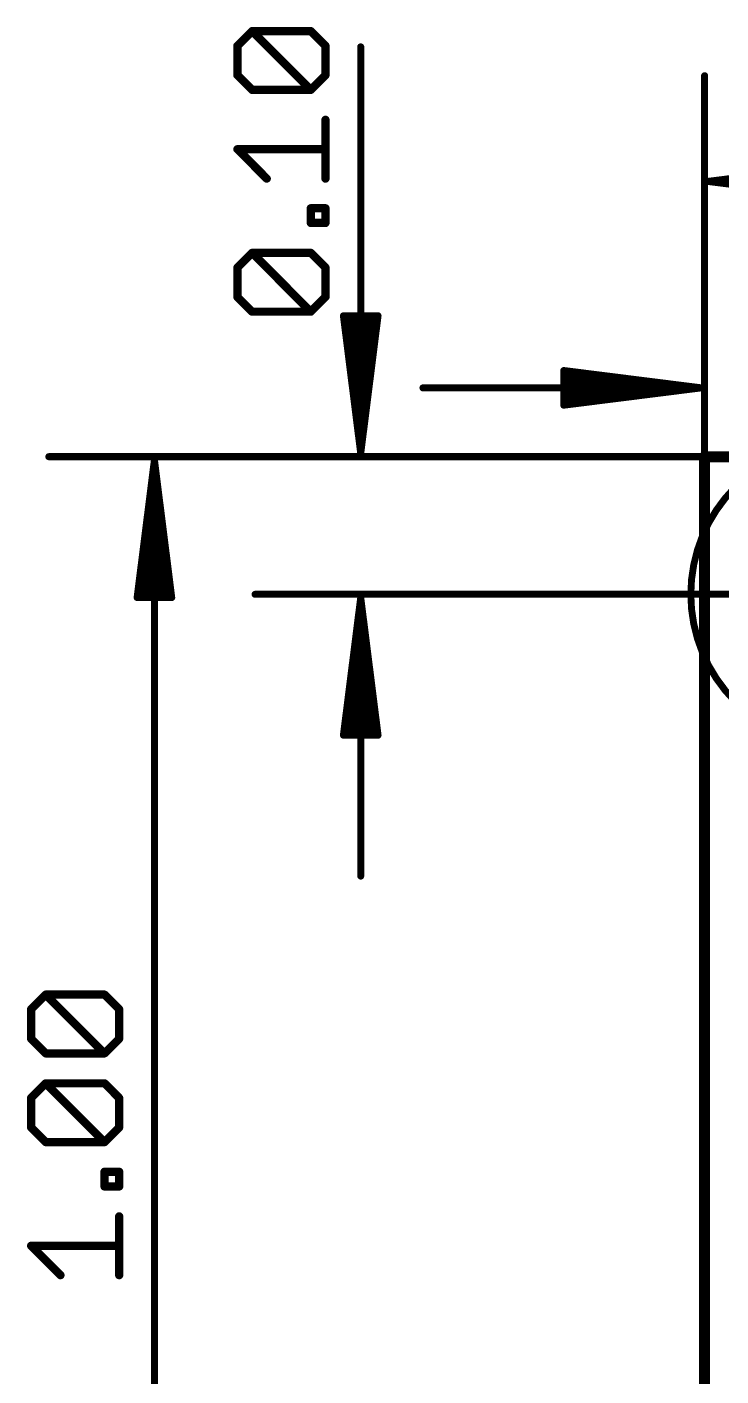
# Model space of a CAD drawing. Extents: x -37 to 70, y -13 to 33.
# Drawn here: x -12.51 to 0.3, y 8.43 to 33.33 of the extents above; entities that cross this region are included whole.
import ezdxf

# ---------------------------------------------------------------- set-up
doc = ezdxf.new("R2010")
doc.units = 0
for name, color, linetype in [('1', 12, 'CONTINUOUS'), ('16', 132, 'CONTINUOUS'), ('20', 53, 'CONTINUOUS'), ('39', 12, 'CONTINUOUS'), ('47', 253, 'CONTINUOUS')]:
    doc.layers.add(name, color=color, linetype=linetype)

msp = doc.modelspace()

# ---------------------------------------------------------------- linework, layer by layer
at = {"layer": '1', "const_width": 0.2032}
for points in [[(0, 25.4), (25.4, 25.4)], [(0, 0), (0, 25.4)]]:
    msp.add_lwpolyline(points, dxfattribs=at)
at = {"layer": '1', "const_width": 0.1016}
for points in [[(0, 25.4508, 1), (0, 25.3492)], [(0.0508, 25.4, 1), (-0.0508, 25.4)]]:
    msp.add_lwpolyline(points, format="xyb", dxfattribs=at)
at = {"layer": '16', "const_width": 0.2032}
for points in [[(25.4, 25.4), (0, 25.4)], [(0, 25.4), (0, 0)]]:
    msp.add_lwpolyline(points, dxfattribs=at)
at = {"layer": '16', "const_width": 0.1016}
for points in [[(0, 25.4508, 1), (0, 25.3492)], [(0.0508, 25.4, 1), (-0.0508, 25.4)]]:
    msp.add_lwpolyline(points, format="xyb", dxfattribs=at)
at = {"layer": '20', "const_width": 0.2032}
for points in [[(25.4, 25.4), (0, 25.4)], [(0, 25.4), (0, 0)]]:
    msp.add_lwpolyline(points, dxfattribs=at)
at = {"layer": '20', "const_width": 0.1016}
for points in [[(0, 25.4508, 1), (0, 25.3492)], [(0.0508, 25.4, 1), (-0.0508, 25.4)]]:
    msp.add_lwpolyline(points, format="xyb", dxfattribs=at)
at = {"layer": '39', "const_width": 0.127}
msp.add_lwpolyline([(2.54, 20.066, 1), (2.54, 25.654, 1), (2.54, 20.066)], format="xyb", dxfattribs=at)
at = {"layer": '47'}
for points, const_width in [([(-8.6277, 32.9826), (-8.3565, 33.2538)], 0.1524), ([(-8.3565, 33.2538), (-7.2719, 33.2538)], 0.1524), ([(-7.2719, 32.1691), (-8.3565, 33.2538)], 0.1524), ([(-7.2719, 33.2538), (-7.0007, 32.9826)], 0.1524), ([(-8.6277, 32.4403), (-8.6277, 32.9826)], 0.1524), ([(-7.0007, 32.9826), (-7.0007, 32.4403)], 0.1524), ([(-6.35, 25.465), (-6.35, 32.9628)], 0.13), ([(-8.3565, 32.1691), (-8.6277, 32.4403)], 0.1524), ([(-7.0007, 32.4403), (-7.2719, 32.1691)], 0.1524), ([(0, 25.4), (0, 32.43)], 0.13), ([(-7.2719, 32.1691), (-8.3565, 32.1691)], 0.1524), ([(-7.0007, 30.5319), (-7.0007, 31.6166)], 0.1524), ([(-8.0854, 30.5319), (-8.6277, 31.0743)], 0.1524), ([(-8.6277, 31.0743), (-7.0007, 31.0743)], 0.1524), ([(0.065, 30.48), (2.6, 30.7992)], 0.13), ([(0.065, 30.48), (2.6, 30.74)], 0.13), ([(0.065, 30.48), (2.6, 30.61)], 0.13), ([(25.335, 30.48), (0.065, 30.48)], 0.13), ([(2.6, 30.1608), (0.065, 30.48)], 0.13), ([(2.6, 30.35), (0.065, 30.48)], 0.13), ([(2.6, 30.22), (0.065, 30.48)], 0.13), ([(-7.2719, 29.7134), (-7.2719, 29.9845)], 0.1524), ([(-7.2719, 29.9845), (-7.0007, 29.9845)], 0.1524), ([(-7.0007, 29.9845), (-7.0007, 29.7134)], 0.1524), ([(-7.0007, 29.7134), (-7.2719, 29.7134)], 0.1524), ([(-8.6277, 28.8897), (-8.3565, 29.1609)], 0.1524), ([(-8.3565, 29.1609), (-7.2719, 29.1609)], 0.1524), ([(-7.2719, 28.0762), (-8.3565, 29.1609)], 0.1524), ([(-7.2719, 29.1609), (-7.0007, 28.8897)], 0.1524), ([(-8.6277, 28.3474), (-8.6277, 28.8897)], 0.1524), ([(-7.0007, 28.8897), (-7.0007, 28.3474)], 0.1524), ([(0, 22.86), (0, 28.62)], 0.13), ([(-8.3565, 28.0762), (-8.6277, 28.3474)], 0.1524), ([(-7.0007, 28.3474), (-7.2719, 28.0762)], 0.1524), ([(-7.2719, 28.0762), (-8.3565, 28.0762)], 0.1524), ([(-6.35, 25.465), (-6.6692, 28)], 0.13), ([(-6.6692, 28), (-6.0308, 28)], 0.13), ([(-6.35, 25.465), (-6.61, 28)], 0.13), ([(-6.35, 25.465), (-6.48, 28)], 0.13), ([(-6.0308, 28), (-6.35, 25.465)], 0.13), ([(-6.22, 28), (-6.35, 25.465)], 0.13), ([(-6.09, 28), (-6.35, 25.465)], 0.13), ([(-0.065, 26.67), (-2.6, 26.9892)], 0.13), ([(-2.6, 26.9892), (-2.6, 26.3508)], 0.13), ([(-0.065, 26.67), (-2.6, 26.93)], 0.13), ([(-0.065, 26.67), (-5.2, 26.67)], 0.13), ([(-0.065, 26.67), (-2.6, 26.8)], 0.13), ([(-2.6, 26.3508), (-0.065, 26.67)], 0.13), ([(-2.6, 26.54), (-0.065, 26.67)], 0.13), ([(-2.6, 26.41), (-0.065, 26.67)], 0.13), ([(0, 25.4), (-12.11, 25.4)], 0.13), ([(-10.16, 25.335), (-10.4792, 22.8)], 0.13), ([(-10.16, 25.335), (-10.42, 22.8)], 0.13), ([(-10.16, 25.335), (-10.29, 22.8)], 0.13), ([(-10.16, 25.335), (-10.16, 0.065)], 0.13), ([(-9.8408, 22.8), (-10.16, 25.335)], 0.13), ([(-10.03, 22.8), (-10.16, 25.335)], 0.13), ([(-9.9, 22.8), (-10.16, 25.335)], 0.13), ([(2.54, 25.4), (-8.3, 25.4)], 0.13), ([(2.54, 22.86), (-8.3, 22.86)], 0.13), ([(-10.4792, 22.8), (-9.8408, 22.8)], 0.13), ([(-6.35, 22.795), (-6.6692, 20.26)], 0.13), ([(-6.35, 22.795), (-6.61, 20.26)], 0.13), ([(-6.35, 22.795), (-6.48, 20.26)], 0.13), ([(-6.35, 22.795), (-6.35, 17.66)], 0.13), ([(-6.0308, 20.26), (-6.35, 22.795)], 0.13), ([(-6.22, 20.26), (-6.35, 22.795)], 0.13), ([(-6.09, 20.26), (-6.35, 22.795)], 0.13), ([(-6.6692, 20.26), (-6.0308, 20.26)], 0.13), ([(-12.4377, 15.2012), (-12.1665, 15.4724)], 0.1524), ([(-12.1665, 15.4724), (-11.0819, 15.4724)], 0.1524), ([(-11.0819, 14.3877), (-12.1665, 15.4724)], 0.1524), ([(-11.0819, 15.4724), (-10.8107, 15.2012)], 0.1524), ([(-12.4377, 14.6589), (-12.4377, 15.2012)], 0.1524), ([(-10.8107, 15.2012), (-10.8107, 14.6589)], 0.1524), ([(-12.1665, 14.3877), (-12.4377, 14.6589)], 0.1524), ([(-10.8107, 14.6589), (-11.0819, 14.3877)], 0.1524), ([(-11.0819, 14.3877), (-12.1665, 14.3877)], 0.1524), ([(-12.4377, 13.564), (-12.1665, 13.8352)], 0.1524), ([(-12.1665, 13.8352), (-11.0819, 13.8352)], 0.1524), ([(-11.0819, 12.7505), (-12.1665, 13.8352)], 0.1524), ([(-11.0819, 13.8352), (-10.8107, 13.564)], 0.1524), ([(-12.4377, 13.0217), (-12.4377, 13.564)], 0.1524), ([(-10.8107, 13.564), (-10.8107, 13.0217)], 0.1524), ([(-12.1665, 12.7505), (-12.4377, 13.0217)], 0.1524), ([(-10.8107, 13.0217), (-11.0819, 12.7505)], 0.1524), ([(-11.0819, 12.7505), (-12.1665, 12.7505)], 0.1524), ([(-11.0819, 11.932), (-11.0819, 12.2031)], 0.1524), ([(-11.0819, 12.2031), (-10.8107, 12.2031)], 0.1524), ([(-10.8107, 12.2031), (-10.8107, 11.932)], 0.1524), ([(-10.8107, 11.932), (-11.0819, 11.932)], 0.1524), ([(-10.8107, 10.2948), (-10.8107, 11.3795)], 0.1524), ([(-11.8954, 10.2948), (-12.4377, 10.8371)], 0.1524), ([(-12.4377, 10.8371), (-10.8107, 10.8371)], 0.1524)]:
    msp.add_lwpolyline(points, dxfattribs=dict(at, const_width=const_width))
for points, const_width in [([(-8.3296, 33.2807, 1), (-8.3835, 33.2268)], 0.0762), ([(-8.3565, 33.2919, 1), (-8.3565, 33.2157)], 0.0762), ([(-8.3296, 33.2268, 1), (-8.3835, 33.2807)], 0.0762), ([(-7.2449, 33.2807, 1), (-7.2988, 33.2268)], 0.0762), ([(-7.2719, 33.2157, 1), (-7.2719, 33.2919)], 0.0762), ([(-8.5896, 32.9826, 1), (-8.6658, 32.9826)], 0.0762), ([(-8.6546, 33.0095, 1), (-8.6007, 32.9556)], 0.0762), ([(-6.9626, 32.9826, 1), (-7.0388, 32.9826)], 0.0762), ([(-7.0276, 32.9556, 1), (-6.9738, 33.0095)], 0.0762), ([(-6.3175, 32.9628, 1), (-6.3825, 32.9628)], 0.065), ([(-8.6007, 32.4672, 1), (-8.6546, 32.4133)], 0.0762), ([(-8.6658, 32.4403, 1), (-8.5896, 32.4403)], 0.0762), ([(-7.0388, 32.4403, 1), (-6.9626, 32.4403)], 0.0762), ([(-6.9738, 32.4133, 1), (-7.0276, 32.4672)], 0.0762), ([(0.0325, 32.43, 1), (-0.0325, 32.43)], 0.065), ([(-8.3565, 32.2072, 1), (-8.3565, 32.131)], 0.0762), ([(-8.3835, 32.1421, 1), (-8.3296, 32.196)], 0.0762), ([(-7.2988, 32.196, 1), (-7.2449, 32.1421)], 0.0762), ([(-7.2988, 32.1421, 1), (-7.2449, 32.196)], 0.0762), ([(-7.2719, 32.131, 1), (-7.2719, 32.2072)], 0.0762), ([(-6.9626, 31.6166, 1), (-7.0388, 31.6166)], 0.0762), ([(-8.6007, 31.1012, 1), (-8.6546, 31.0473)], 0.0762), ([(-8.6277, 31.1124, 1), (-8.6277, 31.0362)], 0.0762), ([(-7.0007, 31.0362, 1), (-7.0007, 31.1124)], 0.0762), ([(-8.1123, 30.505, 1), (-8.0584, 30.5589)], 0.0762), ([(-7.0388, 30.5319, 1), (-6.9626, 30.5319)], 0.0762), ([(0.065, 30.5125, 1), (0.065, 30.4475)], 0.065), ([(0.0691, 30.5122, 1), (0.0609, 30.4478)], 0.065), ([(0.0633, 30.5125, 1), (0.0667, 30.4475)], 0.065), ([(0.0667, 30.5125, 1), (0.0633, 30.4475)], 0.065), ([(0.0683, 30.5123, 1), (0.0617, 30.4477)], 0.065), ([(0.0617, 30.5123, 1), (0.0683, 30.4477)], 0.065), ([(0.0609, 30.5122, 1), (0.0691, 30.4478)], 0.065), ([(-7.2338, 29.9845, 1), (-7.31, 29.9845)], 0.0762), ([(-7.2719, 30.0226, 1), (-7.2719, 29.9464)], 0.0762), ([(-6.9626, 29.9845, 1), (-7.0388, 29.9845)], 0.0762), ([(-7.0007, 29.9464, 1), (-7.0007, 30.0226)], 0.0762), ([(-7.2719, 29.7515, 1), (-7.2719, 29.6753)], 0.0762), ([(-7.31, 29.7134, 1), (-7.2338, 29.7134)], 0.0762), ([(-7.0388, 29.7134, 1), (-6.9626, 29.7134)], 0.0762), ([(-7.0007, 29.6753, 1), (-7.0007, 29.7515)], 0.0762), ([(-8.3296, 29.1878, 1), (-8.3835, 29.1339)], 0.0762), ([(-8.3565, 29.199, 1), (-8.3565, 29.1228)], 0.0762), ([(-8.3296, 29.1339, 1), (-8.3835, 29.1878)], 0.0762), ([(-7.2449, 29.1878, 1), (-7.2988, 29.1339)], 0.0762), ([(-7.2719, 29.1228, 1), (-7.2719, 29.199)], 0.0762), ([(-8.5896, 28.8897, 1), (-8.6658, 28.8897)], 0.0762), ([(-8.6546, 28.9166, 1), (-8.6007, 28.8628)], 0.0762), ([(-6.9626, 28.8897, 1), (-7.0388, 28.8897)], 0.0762), ([(-7.0276, 28.8628, 1), (-6.9738, 28.9166)], 0.0762), ([(0.0325, 28.62, 1), (-0.0325, 28.62)], 0.065), ([(-8.6007, 28.3743, 1), (-8.6546, 28.3204)], 0.0762), ([(-8.6658, 28.3474, 1), (-8.5896, 28.3474)], 0.0762), ([(-7.0388, 28.3474, 1), (-6.9626, 28.3474)], 0.0762), ([(-6.9738, 28.3204, 1), (-7.0276, 28.3743)], 0.0762), ([(-8.3565, 28.1143, 1), (-8.3565, 28.0381)], 0.0762), ([(-8.3835, 28.0493, 1), (-8.3296, 28.1031)], 0.0762), ([(-7.2988, 28.1031, 1), (-7.2449, 28.0493)], 0.0762), ([(-7.2988, 28.0493, 1), (-7.2449, 28.1031)], 0.0762), ([(-7.2719, 28.0381, 1), (-7.2719, 28.1143)], 0.0762), ([(-6.637, 28.0041, 1), (-6.7015, 27.9959)], 0.065), ([(-6.6692, 28.0325, 1), (-6.6692, 27.9675)], 0.065), ([(-6.5777, 28.0033, 1), (-6.6423, 27.9967)], 0.065), ([(-6.4475, 28.0017, 1), (-6.5125, 27.9983)], 0.065), ([(-6.1875, 27.9983, 1), (-6.2525, 28.0017)], 0.065), ([(-6.0577, 27.9967, 1), (-6.1223, 28.0033)], 0.065), ([(-5.9985, 27.9959, 1), (-6.063, 28.0041)], 0.065), ([(-6.0308, 27.9675, 1), (-6.0308, 28.0325)], 0.065), ([(-2.5959, 27.0215, 1), (-2.6041, 26.957)], 0.065), ([(-2.5675, 26.9892, 1), (-2.6325, 26.9892)], 0.065), ([(-2.5967, 26.9623, 1), (-2.6033, 26.8977)], 0.065), ([(-5.2, 26.7025, 1), (-5.2, 26.6375)], 0.065), ([(-2.5983, 26.8325, 1), (-2.6017, 26.7675)], 0.065), ([(-0.0609, 26.6378, 1), (-0.0691, 26.7022)], 0.065), ([(-0.0691, 26.6378, 1), (-0.0609, 26.7022)], 0.065), ([(-0.0617, 26.6377, 1), (-0.0683, 26.7023)], 0.065), ([(-0.0683, 26.6377, 1), (-0.0617, 26.7023)], 0.065), ([(-0.0667, 26.6375, 1), (-0.0633, 26.7025)], 0.065), ([(-0.0633, 26.6375, 1), (-0.0667, 26.7025)], 0.065), ([(-0.065, 26.6375, 1), (-0.065, 26.7025)], 0.065), ([(-2.6017, 26.5725, 1), (-2.5983, 26.5075)], 0.065), ([(-2.6033, 26.4423, 1), (-2.5967, 26.3777)], 0.065), ([(-2.6041, 26.383, 1), (-2.5959, 26.3185)], 0.065), ([(-2.6325, 26.3508, 1), (-2.5675, 26.3508)], 0.065), ([(-12.11, 25.4325, 1), (-12.11, 25.3675)], 0.065), ([(-10.1275, 25.335, 1), (-10.1925, 25.335)], 0.065), ([(-10.1278, 25.3391, 1), (-10.1922, 25.3309)], 0.065), ([(-10.1275, 25.3333, 1), (-10.1925, 25.3367)], 0.065), ([(-10.1275, 25.3367, 1), (-10.1925, 25.3333)], 0.065), ([(-10.1277, 25.3383, 1), (-10.1923, 25.3317)], 0.065), ([(-10.1277, 25.3317, 1), (-10.1923, 25.3383)], 0.065), ([(-10.1278, 25.3309, 1), (-10.1922, 25.3391)], 0.065), ([(-8.3, 25.4325, 1), (-8.3, 25.3675)], 0.065), ([(-6.3822, 25.4691, 1), (-6.3178, 25.4609)], 0.065), ([(-6.3823, 25.4683, 1), (-6.3177, 25.4617)], 0.065), ([(-6.3825, 25.4633, 1), (-6.3175, 25.4667)], 0.065), ([(-6.3825, 25.4667, 1), (-6.3175, 25.4633)], 0.065), ([(-6.3825, 25.465, 1), (-6.3175, 25.465)], 0.065), ([(-6.3823, 25.4617, 1), (-6.3177, 25.4683)], 0.065), ([(-6.3822, 25.4609, 1), (-6.3178, 25.4691)], 0.065), ([(-0.0325, 25.4, 1), (0.0325, 25.4)], 0.065), ([(0, 25.3675, 1), (0, 25.4325)], 0.065), ([(-8.3, 22.8925, 1), (-8.3, 22.8275)], 0.065), ([(-10.5115, 22.8041, 1), (-10.447, 22.7959)], 0.065), ([(-10.4792, 22.8325, 1), (-10.4792, 22.7675)], 0.065), ([(-10.4523, 22.8033, 1), (-10.3877, 22.7967)], 0.065), ([(-10.3225, 22.8017, 1), (-10.2575, 22.7983)], 0.065), ([(-10.0625, 22.7983, 1), (-9.9975, 22.8017)], 0.065), ([(-9.9323, 22.7967, 1), (-9.8677, 22.8033)], 0.065), ([(-9.873, 22.7959, 1), (-9.8085, 22.8041)], 0.065), ([(-9.8408, 22.7675, 1), (-9.8408, 22.8325)], 0.065), ([(-6.3175, 22.795, 1), (-6.3825, 22.795)], 0.065), ([(-6.3178, 22.7991, 1), (-6.3822, 22.7909)], 0.065), ([(-6.3175, 22.7933, 1), (-6.3825, 22.7967)], 0.065), ([(-6.3175, 22.7967, 1), (-6.3825, 22.7933)], 0.065), ([(-6.3177, 22.7983, 1), (-6.3823, 22.7917)], 0.065), ([(-6.3177, 22.7917, 1), (-6.3823, 22.7983)], 0.065), ([(-6.3178, 22.7909, 1), (-6.3822, 22.7991)], 0.065), ([(-0.0325, 22.86, 1), (0.0325, 22.86)], 0.065), ([(-6.7015, 20.2641, 1), (-6.637, 20.2559)], 0.065), ([(-6.6692, 20.2925, 1), (-6.6692, 20.2275)], 0.065), ([(-6.6423, 20.2633, 1), (-6.5777, 20.2567)], 0.065), ([(-6.5125, 20.2617, 1), (-6.4475, 20.2583)], 0.065), ([(-6.2525, 20.2583, 1), (-6.1875, 20.2617)], 0.065), ([(-6.1223, 20.2567, 1), (-6.0577, 20.2633)], 0.065), ([(-6.063, 20.2559, 1), (-5.9985, 20.2641)], 0.065), ([(-6.0308, 20.2275, 1), (-6.0308, 20.2925)], 0.065), ([(-6.3825, 17.66, 1), (-6.3175, 17.66)], 0.065), ([(-12.1396, 15.4993, 1), (-12.1935, 15.4454)], 0.0762), ([(-12.1665, 15.5105, 1), (-12.1665, 15.4343)], 0.0762), ([(-12.1396, 15.4454, 1), (-12.1935, 15.4993)], 0.0762), ([(-11.0549, 15.4993, 1), (-11.1088, 15.4454)], 0.0762), ([(-11.0819, 15.4343, 1), (-11.0819, 15.5105)], 0.0762), ([(-12.3996, 15.2012, 1), (-12.4758, 15.2012)], 0.0762), ([(-12.4646, 15.2281, 1), (-12.4107, 15.1743)], 0.0762), ([(-10.7726, 15.2012, 1), (-10.8488, 15.2012)], 0.0762), ([(-10.8376, 15.1743, 1), (-10.7838, 15.2281)], 0.0762), ([(-12.4107, 14.6858, 1), (-12.4646, 14.6319)], 0.0762), ([(-12.4758, 14.6589, 1), (-12.3996, 14.6589)], 0.0762), ([(-10.8488, 14.6589, 1), (-10.7726, 14.6589)], 0.0762), ([(-10.7838, 14.6319, 1), (-10.8376, 14.6858)], 0.0762), ([(-12.1665, 14.4258, 1), (-12.1665, 14.3496)], 0.0762), ([(-12.1935, 14.3608, 1), (-12.1396, 14.4146)], 0.0762), ([(-11.1088, 14.4146, 1), (-11.0549, 14.3608)], 0.0762), ([(-11.1088, 14.3608, 1), (-11.0549, 14.4146)], 0.0762), ([(-11.0819, 14.3496, 1), (-11.0819, 14.4258)], 0.0762), ([(-12.1665, 13.8733, 1), (-12.1665, 13.7971)], 0.0762), ([(-12.1396, 13.8621, 1), (-12.1935, 13.8083)], 0.0762), ([(-12.1396, 13.8083, 1), (-12.1935, 13.8621)], 0.0762), ([(-11.0549, 13.8621, 1), (-11.1088, 13.8083)], 0.0762), ([(-11.0819, 13.7971, 1), (-11.0819, 13.8733)], 0.0762), ([(-12.3996, 13.564, 1), (-12.4758, 13.564)], 0.0762), ([(-12.4646, 13.591, 1), (-12.4107, 13.5371)], 0.0762), ([(-10.7726, 13.564, 1), (-10.8488, 13.564)], 0.0762), ([(-10.8376, 13.5371, 1), (-10.7838, 13.591)], 0.0762), ([(-12.4758, 13.0217, 1), (-12.3996, 13.0217)], 0.0762), ([(-12.4107, 13.0486, 1), (-12.4646, 12.9948)], 0.0762), ([(-10.8488, 13.0217, 1), (-10.7726, 13.0217)], 0.0762), ([(-10.7838, 12.9948, 1), (-10.8376, 13.0486)], 0.0762), ([(-12.1665, 12.7886, 1), (-12.1665, 12.7124)], 0.0762), ([(-12.1935, 12.7236, 1), (-12.1396, 12.7775)], 0.0762), ([(-11.1088, 12.7775, 1), (-11.0549, 12.7236)], 0.0762), ([(-11.1088, 12.7236, 1), (-11.0549, 12.7775)], 0.0762), ([(-11.0819, 12.7124, 1), (-11.0819, 12.7886)], 0.0762), ([(-11.0438, 12.2031, 1), (-11.12, 12.2031)], 0.0762), ([(-11.0819, 12.2412, 1), (-11.0819, 12.165)], 0.0762), ([(-10.7726, 12.2031, 1), (-10.8488, 12.2031)], 0.0762), ([(-10.8107, 12.165, 1), (-10.8107, 12.2412)], 0.0762), ([(-11.0819, 11.9701, 1), (-11.0819, 11.8939)], 0.0762), ([(-11.12, 11.932, 1), (-11.0438, 11.932)], 0.0762), ([(-10.8488, 11.932, 1), (-10.7726, 11.932)], 0.0762), ([(-10.8107, 11.8939, 1), (-10.8107, 11.9701)], 0.0762), ([(-10.7726, 11.3795, 1), (-10.8488, 11.3795)], 0.0762), ([(-12.4107, 10.8641, 1), (-12.4646, 10.8102)], 0.0762), ([(-12.4377, 10.8752, 1), (-12.4377, 10.799)], 0.0762), ([(-10.8107, 10.799, 1), (-10.8107, 10.8752)], 0.0762), ([(-11.9223, 10.2679, 1), (-11.8684, 10.3218)], 0.0762), ([(-10.8488, 10.2948, 1), (-10.7726, 10.2948)], 0.0762)]:
    msp.add_lwpolyline(points, format="xyb", dxfattribs=dict(at, const_width=const_width))

doc.saveas('drawing.dxf')
